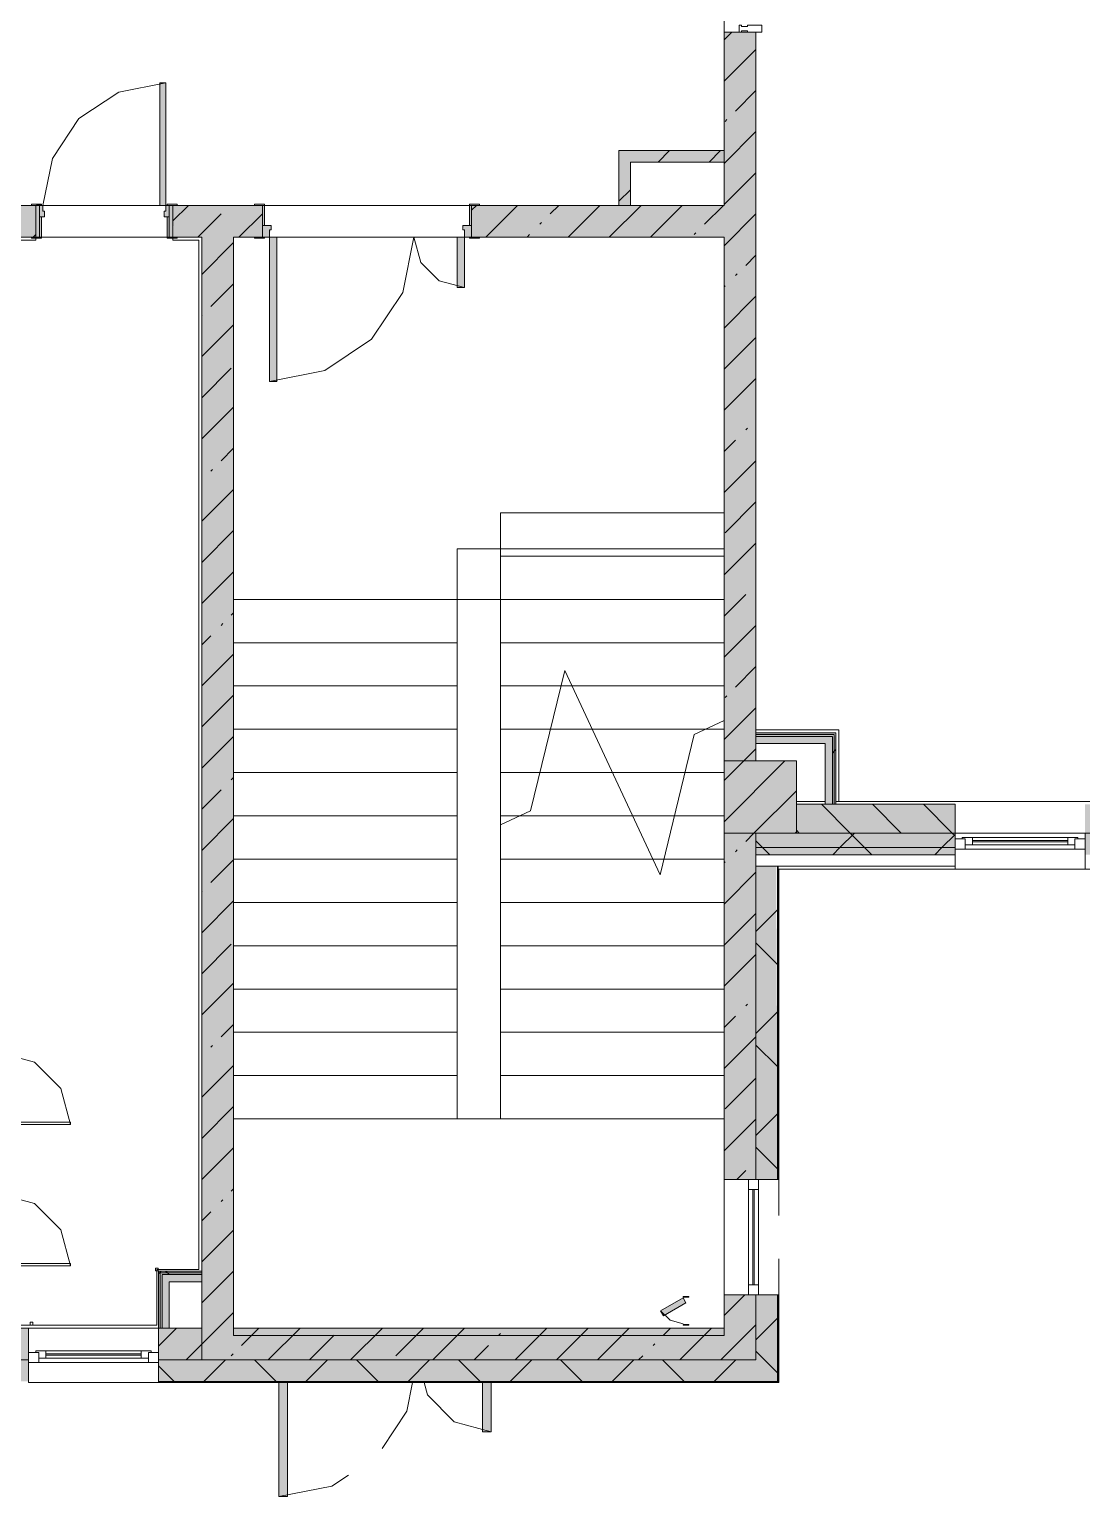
# Model space of a CAD drawing. Header units: millimetres. Extents: x -3817 to 677485, y -22715 to 103890.
# Drawn here: x 10277.6 to 10335, y -19612.1 to -19532.1 of the extents above; entities that cross this region are included whole.
import ezdxf

# ---------------------------------------------------------------- set-up
doc = ezdxf.new("R2010")
doc.units = ezdxf.units.MM
doc.layers.add('PDF _Геометрия', color=7, linetype='Continuous', true_color=0x1d1d1d)
doc.layers.add('PDF _Сплошная заливка', color=7, linetype='Continuous', true_color=0xffffff)

msp = doc.modelspace()

# ---------------------------------------------------------------- hatches: boundary and pattern name
at = {"layer": 'PDF _Сплошная заливка', "transparency": 33554559}
h = msp.add_hatch(color=256, dxfattribs=at)
h.paths.add_polyline_path([(10315.487, -19541.67), (10317.219, -19541.67), (10317.219, -19532.222), (10315.487, -19532.222), (10315.487, -19540.344)], flags=0)
h.paths.add_polyline_path([(10315.487, -19519.626), (10317.219, -19519.626), (10317.219, -19518.049), (10315.487, -19518.049), (10315.487, -19518.332)], flags=0)
at = {"layer": 'PDF _Сплошная заливка', "true_color": 0xe2e2e2, "transparency": 33554559}
for points in [[(10284.701, -19541.67), (10285.016, -19541.67), (10285.016, -19534.978), (10284.701, -19534.978), (10284.701, -19540.344)], [(10291.197, -19612.125), (10291.669, -19612.125), (10291.669, -19605.904), (10291.197, -19605.904), (10291.197, -19610.782)]]:
    msp.add_hatch(color=254, dxfattribs=at).paths.add_polyline_path(points)
at = {"layer": 'PDF _Сплошная заливка', "transparency": 33554559}
for points in [[(10315.487, -19539.308), (10315.487, -19538.678), (10310.369, -19538.678), (10310.369, -19539.308), (10311.022, -19539.308)], [(10321.486, -19570.547), (10321.585, -19570.449), (10317.219, -19570.449), (10317.219, -19570.547), (10318.326, -19570.547)], [(10321.388, -19570.646), (10321.486, -19570.547), (10317.219, -19570.547), (10317.219, -19570.646), (10318.326, -19570.646)], [(10321.486, -19574.346), (10321.585, -19574.346), (10321.585, -19570.547), (10321.486, -19570.646), (10321.486, -19571.039)], [(10319.424, -19575.921), (10319.424, -19571.984), (10315.487, -19571.984), (10315.487, -19575.921), (10318.326, -19575.921)], [(10284.721, -19602.928), (10284.819, -19602.928), (10284.819, -19600.011), (10284.721, -19600.011), (10284.721, -19601.977)], [(10315.487, -19604.66), (10315.487, -19602.928), (10286.984, -19602.928), (10286.984, -19604.66), (10311.022, -19604.66)]]:
    msp.add_hatch(color=256, dxfattribs=at).paths.add_polyline_path(points)
h = msp.add_hatch(color=256, dxfattribs=at)
h.paths.add_polyline_path([(10285.646, -19543.403), (10286.984, -19543.403), (10286.984, -19541.67), (10285.41, -19541.67), (10285.461, -19543.403)], flags=0)
h.paths.add_polyline_path([(10272.497, -19543.403), (10277.929, -19543.403), (10277.929, -19541.67), (10267.304, -19541.67), (10267.304, -19543.403), (10271.867, -19543.403)], flags=0)
h.paths.add_polyline_path([(10258.643, -19543.403), (10258.643, -19541.67), (10247.616, -19541.67), (10247.616, -19543.403), (10258.406, -19543.403)], flags=0)
at = {"layer": 'PDF _Сплошная заливка', "true_color": 0xe2e2e2, "transparency": 33554559}
h = msp.add_hatch(color=254, dxfattribs=at)
h.paths.add_polyline_path([(10278.126, -19542.3), (10278.402, -19542.3), (10278.323, -19541.67), (10278.126, -19541.67)], flags=0)
h.paths.add_polyline_path([(10284.937, -19542.3), (10285.213, -19542.3), (10285.213, -19541.67), (10285.016, -19541.67), (10285.016, -19541.985)], flags=0)
at = {"layer": 'PDF _Сплошная заливка', "transparency": 33554559}
h = msp.add_hatch(color=256, dxfattribs=at)
h.paths.add_polyline_path([(10302.141, -19543.403), (10315.487, -19543.403), (10315.487, -19541.67), (10301.708, -19541.67), (10301.708, -19543.403)], flags=0)
h.paths.add_polyline_path([(10288.716, -19543.403), (10290.291, -19543.403), (10290.291, -19541.67), (10288.716, -19541.67)], flags=0)
h = msp.add_hatch(color=256, dxfattribs=at)
h.paths.add_polyline_path([(10315.487, -19604.66), (10317.219, -19604.66), (10317.219, -19601.117), (10315.487, -19601.117), (10315.487, -19602.928)], flags=0)
h.paths.add_polyline_path([(10317.219, -19594.818), (10317.219, -19575.921), (10315.487, -19575.921), (10315.487, -19594.818)], flags=0)
h.paths.add_polyline_path([(10317.219, -19571.984), (10317.219, -19541.67), (10315.487, -19541.67), (10315.487, -19571.984), (10316.923, -19571.984)], flags=0)
at = {"layer": 'PDF _Сплошная заливка', "true_color": 0xe2e2e2, "transparency": 33554559}
h = msp.add_hatch(color=254, dxfattribs=at)
h.paths.add_polyline_path([(10290.291, -19543.403), (10290.685, -19543.403), (10290.764, -19542.773), (10290.291, -19542.773)], flags=0)
h.paths.add_polyline_path([(10301.314, -19543.403), (10301.708, -19543.403), (10301.708, -19542.773), (10301.236, -19542.773), (10301.314, -19543.009)], flags=0)
at = {"layer": 'PDF _Сплошная заливка', "true_color": 0xe7e7e7, "transparency": 33554559}
for points in [[(10320.994, -19571.039), (10321.388, -19571.039), (10321.388, -19570.646), (10317.219, -19570.646), (10317.219, -19571.039), (10318.326, -19571.039)], [(10286.984, -19600.405), (10286.984, -19600.011), (10284.819, -19600.011), (10284.819, -19600.405), (10285.213, -19600.405)]]:
    msp.add_hatch(color=254, dxfattribs=at).paths.add_polyline_path(points)
at = {"layer": 'PDF _Сплошная заливка', "transparency": 33554559}
h = msp.add_hatch(color=256, dxfattribs=at)
h.paths.add_polyline_path([(10340.236, -19575.921), (10344.62, -19575.921), (10344.62, -19574.346), (10335.172, -19574.346), (10335.172, -19575.921)], flags=0)
h.paths.add_polyline_path([(10351.706, -19575.921), (10353.832, -19575.921), (10353.832, -19574.346), (10351.706, -19574.346), (10351.706, -19575.563)], flags=0)
h.paths.add_polyline_path([(10325.629, -19575.921), (10328.085, -19575.921), (10328.085, -19574.346), (10319.424, -19574.346), (10319.424, -19575.921)], flags=0)
h = msp.add_hatch(color=256, dxfattribs=at)
h.paths.add_polyline_path([(10388.083, -19576.709), (10388.083, -19575.921), (10383.516, -19575.921), (10383.516, -19576.709), (10387.708, -19576.709)], flags=0)
h.paths.add_polyline_path([(10317.219, -19576.709), (10328.085, -19576.709), (10328.085, -19575.921), (10317.219, -19575.921)], flags=0)
h.paths.add_polyline_path([(10353.832, -19576.709), (10362.257, -19576.709), (10362.257, -19575.921), (10351.706, -19575.921), (10351.706, -19576.709)], flags=0)
h.paths.add_polyline_path([(10340.236, -19576.709), (10344.62, -19576.709), (10344.62, -19575.921), (10335.172, -19575.921), (10335.172, -19576.709)], flags=0)
h = msp.add_hatch(color=256, dxfattribs=at)
h.paths.add_polyline_path([(10317.219, -19577.102), (10328.085, -19577.102), (10328.085, -19576.709), (10317.219, -19576.709)], flags=0)
h.paths.add_polyline_path([(10388.87, -19577.102), (10388.87, -19576.709), (10383.516, -19576.709), (10383.516, -19577.102), (10388.083, -19577.102)], flags=0)
h.paths.add_polyline_path([(10351.706, -19577.102), (10362.257, -19577.102), (10362.257, -19576.709), (10351.706, -19576.709)], flags=0)
h.paths.add_polyline_path([(10344.62, -19577.102), (10344.62, -19576.709), (10335.172, -19576.709), (10335.172, -19577.102), (10340.236, -19577.102)], flags=0)
h = msp.add_hatch(color=256, dxfattribs=at)
h.paths.add_polyline_path([(10317.219, -19605.841), (10318.4, -19605.841), (10318.4, -19601.117), (10317.219, -19601.117), (10317.219, -19604.66)], flags=0)
h.paths.add_polyline_path([(10317.219, -19594.818), (10318.4, -19594.818), (10318.326, -19577.732), (10317.219, -19577.732), (10317.219, -19584.367)], flags=0)
h = msp.add_hatch(color=256, dxfattribs=at)
h.paths.add_polyline_path([(10285.461, -19604.66), (10286.984, -19604.66), (10286.984, -19602.928), (10284.622, -19602.928), (10284.622, -19604.66)], flags=0)
h.paths.add_polyline_path([(10240.136, -19604.66), (10242.104, -19604.66), (10242.104, -19602.928), (10240.136, -19602.928)], flags=0)
h.paths.add_polyline_path([(10249.19, -19604.66), (10277.536, -19604.66), (10277.536, -19602.928), (10249.19, -19602.928)], flags=0)
h = msp.add_hatch(color=256, dxfattribs=at)
h.paths.add_polyline_path([(10317.219, -19605.841), (10317.219, -19604.66), (10284.622, -19604.66), (10284.622, -19605.841), (10311.022, -19605.841)], flags=0)
h.paths.add_polyline_path([(10267.202, -19605.841), (10277.536, -19605.841), (10277.536, -19604.66), (10249.19, -19604.66), (10249.19, -19605.841), (10252.595, -19605.841)], flags=0)
h.paths.add_polyline_path([(10237.989, -19605.841), (10242.104, -19605.841), (10242.104, -19604.66), (10234.23, -19604.66), (10234.23, -19605.841)], flags=0)
h.paths.add_polyline_path([(10208.775, -19605.841), (10209.822, -19605.841), (10209.822, -19604.66), (10200.767, -19604.66), (10200.767, -19605.841)], flags=0)
h.paths.add_polyline_path([(10184.232, -19605.841), (10184.232, -19604.66), (10178.327, -19604.66), (10178.327, -19605.841), (10179.562, -19605.841)], flags=0)
h.paths.add_polyline_path([(10164.39, -19605.841), (10171.24, -19605.841), (10171.24, -19604.66), (10164.39, -19604.66)], flags=0)
h.paths.add_polyline_path([(10105.495, -19605.841), (10105.495, -19604.66), (10094.471, -19604.66), (10094.471, -19605.841), (10099.224, -19605.841)], flags=0)
h.paths.add_polyline_path([(10129.903, -19605.841), (10140.926, -19605.841), (10140.926, -19604.66), (10129.903, -19604.66)], flags=0)
h.paths.add_polyline_path([(10077.314, -19605.841), (10077.937, -19605.841), (10077.937, -19604.66), (10072.031, -19604.66), (10072.031, -19605.841)], flags=0)
h.paths.add_polyline_path([(10026.364, -19605.841), (10032.663, -19605.841), (10032.663, -19604.66), (10026.364, -19604.66), (10026.364, -19605.262)], flags=0)
h.paths.add_polyline_path([(10057.071, -19605.841), (10064.945, -19605.841), (10064.945, -19604.66), (10057.071, -19604.66)], flags=0)

# ---------------------------------------------------------------- linework, layer by layer
at = {"layer": 'PDF _Геометрия', "color": 253, "lineweight": 9, "true_color": 0xaaaaaa}
for points in [[(10302.141, -19541.67), (10309.739, -19541.67), (10309.739, -19538.678), (10315.487, -19538.678), (10315.487, -19518.332)], [(10315.487, -19519.624), (10315.487, -19532.222), (10316.755, -19532.222)], [(10317.219, -19532.222), (10317.219, -19570.291), (10321.742, -19570.291), (10321.742, -19574.189), (10321.742, -19570.291), (10317.219, -19570.291)], [(10278.323, -19541.67), (10278.833, -19539.109), (10280.283, -19536.938), (10282.455, -19535.487), (10285.016, -19534.978)], [(10267.54, -19541.67), (10277.693, -19541.67)], [(10285.646, -19541.67), (10289.858, -19541.67)], [(10277.929, -19543.466), (10277.929, -19543.56), (10275.89, -19543.56), (10275.89, -19566.792), (10273.449, -19566.792), (10273.449, -19572.382), (10275.89, -19572.382), (10275.89, -19574.425), (10275.89, -19602.771), (10284.539, -19602.771), (10284.539, -19599.726), (10286.827, -19599.726), (10286.827, -19543.56), (10285.41, -19543.56), (10285.41, -19543.466)], [(10290.685, -19551.276), (10293.698, -19550.677), (10296.253, -19548.97), (10297.959, -19546.416), (10298.559, -19543.403), (10298.928, -19544.781), (10299.937, -19545.789), (10301.314, -19546.158)], [(10290.685, -19543.403), (10300.921, -19543.403)], [(10303.283, -19563.166), (10300.921, -19563.166), (10303.283, -19563.166), (10303.283, -19560.41)], [(10288.716, -19567.892), (10288.716, -19602.928), (10288.716, -19566.758)], [(10316.81, -19594.818), (10316.81, -19596.787), (10316.81, -19594.818), (10315.487, -19594.818), (10315.487, -19596.787), (10315.487, -19594.818)], [(10316.81, -19601.117), (10316.81, -19599.149), (10316.81, -19601.117), (10315.487, -19601.117), (10315.487, -19599.149), (10315.487, -19601.117)], [(10313.243, -19602.692), (10312.535, -19602.502), (10312.016, -19601.983)], [(10291.197, -19605.904), (10291.197, -19612.125), (10291.669, -19612.125), (10291.669, -19605.904)], [(10298.489, -19605.904), (10298.18, -19607.458), (10296.819, -19609.496)], [(10299.114, -19605.904), (10299.294, -19606.574), (10300.763, -19608.043), (10302.771, -19608.581)], [(10302.299, -19605.904), (10302.299, -19608.581), (10302.771, -19608.581), (10302.771, -19605.904)], [(10294.992, -19610.946), (10294.089, -19611.549), (10291.197, -19612.125)]]:
    msp.add_lwpolyline(points, dxfattribs=at)
at = {"layer": 'PDF _Геометрия', "color": 7, "lineweight": 9}
for points in [[(10317.219, -19571.984), (10317.219, -19541.67), (10317.219, -19532.222), (10315.487, -19532.222), (10315.487, -19519.626), (10316.755, -19519.626)], [(10315.487, -19532.645), (10315.91, -19532.222)], [(10316.755, -19532.222), (10315.487, -19532.222), (10315.487, -19538.678)], [(10315.487, -19534.89), (10317.219, -19533.157)], [(10316.098, -19536.523), (10317.219, -19535.402)], [(10315.537, -19537.085), (10315.631, -19536.991)], [(10315.487, -19539.38), (10317.219, -19537.647)], [(10315.487, -19539.308), (10315.487, -19538.678), (10310.369, -19538.678), (10309.739, -19538.678), (10309.739, -19541.67), (10302.141, -19541.67)], [(10311.878, -19539.308), (10312.508, -19538.678)], [(10314.662, -19539.308), (10315.292, -19538.678)], [(10315.487, -19541.625), (10317.219, -19539.892)], [(10309.739, -19541.447), (10310.369, -19540.817)], [(10277.693, -19541.67), (10267.54, -19541.67)], [(10277.929, -19543.403), (10277.929, -19541.67)], [(10278.244, -19541.67), (10284.701, -19541.67)], [(10285.41, -19542.518), (10286.257, -19541.67)], [(10285.41, -19541.67), (10285.41, -19543.403)], [(10289.858, -19541.67), (10288.716, -19541.67), (10286.984, -19541.67), (10285.461, -19541.67)], [(10290.291, -19543.403), (10290.291, -19541.67)], [(10290.409, -19541.67), (10301.59, -19541.67)], [(10301.708, -19541.934), (10301.972, -19541.67)], [(10301.708, -19541.67), (10301.708, -19543.403)], [(10302.484, -19543.403), (10304.216, -19541.67)], [(10305.996, -19542.136), (10306.461, -19541.67)], [(10306.974, -19543.403), (10308.706, -19541.67)], [(10309.219, -19543.403), (10310.951, -19541.67)], [(10309.739, -19541.67), (10310.369, -19541.67)], [(10311.464, -19543.403), (10313.196, -19541.67)], [(10314.415, -19542.697), (10315.441, -19541.67)], [(10286.769, -19543.403), (10286.984, -19543.188), (10288.036, -19542.136)], [(10289.014, -19543.403), (10290.291, -19542.126)], [(10305.435, -19542.697), (10305.528, -19542.604)], [(10315.487, -19543.87), (10317.219, -19542.137)], [(10275.646, -19543.403), (10277.693, -19543.403)], [(10277.789, -19543.403), (10277.929, -19543.263)], [(10285.095, -19543.403), (10278.244, -19543.403)], [(10285.461, -19543.403), (10286.984, -19543.403), (10286.984, -19599.814), (10284.622, -19599.814), (10284.622, -19599.912), (10284.622, -19600.405), (10284.622, -19602.928), (10285.213, -19602.928), (10285.213, -19600.405), (10286.984, -19600.405), (10286.984, -19602.928), (10286.984, -19604.66), (10315.487, -19604.66), (10317.219, -19604.66), (10315.487, -19604.66), (10286.984, -19604.66), (10284.622, -19604.66), (10284.622, -19602.928), (10286.984, -19602.928), (10286.984, -19604.66), (10284.622, -19604.66), (10284.622, -19605.904), (10317.219, -19605.904), (10318.424, -19605.904), (10318.463, -19605.904), (10318.463, -19601.117), (10317.219, -19601.117), (10317.219, -19604.66), (10317.219, -19601.117), (10315.487, -19601.117), (10315.487, -19602.928), (10312.731, -19602.928)], [(10315.487, -19602.928), (10288.716, -19602.928), (10288.716, -19543.403), (10289.858, -19543.403)], [(10289.112, -19543.403), (10288.716, -19543.403), (10288.716, -19563.168), (10300.921, -19563.168), (10300.921, -19565.53), (10300.921, -19567.892), (10300.921, -19570.254), (10300.921, -19572.617), (10300.921, -19574.979), (10300.921, -19577.341), (10300.921, -19579.703), (10300.921, -19582.065), (10300.921, -19584.427), (10300.921, -19586.789), (10300.921, -19589.151), (10300.921, -19591.514), (10288.716, -19591.514), (10288.716, -19603.324), (10315.487, -19603.324), (10315.487, -19591.514), (10303.283, -19591.514), (10300.921, -19591.514), (10288.716, -19591.514), (10288.716, -19602.928)], [(10288.716, -19563.168), (10300.921, -19563.168), (10300.921, -19591.514), (10288.716, -19591.514), (10288.716, -19563.168), (10300.921, -19563.168), (10300.921, -19560.41), (10315.487, -19560.41), (10315.487, -19543.403), (10288.716, -19543.403), (10288.716, -19563.168), (10300.921, -19563.168), (10300.921, -19560.41), (10303.283, -19560.41)], [(10318.637, -19575.921), (10317.219, -19575.921), (10317.219, -19577.732), (10317.219, -19577.89), (10317.219, -19594.818), (10315.487, -19594.818), (10315.487, -19543.403), (10315.487, -19558.444), (10315.487, -19560.806), (10315.487, -19563.168), (10315.487, -19565.53), (10315.487, -19567.892), (10315.487, -19569.771), (10315.487, -19591.514), (10303.283, -19591.514), (10300.921, -19591.514), (10288.716, -19591.514), (10288.716, -19589.151), (10288.716, -19586.789), (10288.716, -19584.427), (10300.921, -19584.427), (10288.716, -19584.427), (10300.921, -19584.427), (10288.716, -19584.427)], [(10304.729, -19543.403), (10304.873, -19543.258)], [(10313.853, -19543.258), (10313.947, -19543.165)], [(10286.984, -19545.433), (10288.716, -19543.701)], [(10316.66, -19544.942), (10317.219, -19544.382)], [(10316.098, -19545.503), (10316.192, -19545.41)], [(10287.475, -19547.187), (10288.716, -19545.946)], [(10315.487, -19546.115), (10315.537, -19546.065)], [(10315.487, -19548.36), (10317.219, -19546.627)], [(10286.984, -19547.678), (10287.007, -19547.655)], [(10286.984, -19549.923), (10288.716, -19548.19)], [(10315.487, -19550.605), (10317.219, -19548.872)], [(10286.984, -19552.168), (10288.597, -19550.555)], [(10315.487, -19552.85), (10317.219, -19551.117)], [(10286.984, -19554.413), (10288.716, -19552.68)], [(10316.66, -19553.922), (10316.753, -19553.829)], [(10315.487, -19555.095), (10316.098, -19554.483)], [(10288.036, -19555.606), (10288.716, -19554.925)], [(10287.475, -19556.167), (10287.568, -19556.074)], [(10315.487, -19557.339), (10317.219, -19555.607)], [(10286.984, -19558.903), (10288.716, -19557.17)], [(10315.537, -19559.534), (10317.219, -19557.852)], [(10303.283, -19558.444), (10315.487, -19558.444), (10303.283, -19558.444), (10303.283, -19560.806), (10303.283, -19563.168), (10315.487, -19563.168), (10303.283, -19563.168)], [(10286.984, -19561.148), (10288.716, -19559.415)], [(10315.487, -19561.829), (10317.219, -19560.097)], [(10286.984, -19563.393), (10288.716, -19561.66)], [(10315.487, -19591.514), (10303.283, -19591.514), (10303.283, -19575.462), (10303.283, -19574.979), (10303.283, -19572.617), (10303.283, -19570.254), (10303.283, -19567.892), (10303.283, -19565.53), (10315.487, -19565.53), (10303.283, -19565.53), (10303.283, -19563.168), (10303.283, -19565.53), (10303.283, -19567.892), (10303.283, -19570.254), (10303.283, -19572.617), (10303.283, -19574.979), (10303.283, -19577.341), (10303.283, -19579.703), (10303.283, -19582.065), (10303.283, -19584.427), (10303.283, -19586.789), (10303.283, -19589.151), (10303.283, -19591.514), (10315.487, -19591.514), (10315.487, -19601.977), (10315.487, -19601.117), (10315.487, -19599.149)], [(10315.487, -19564.074), (10316.66, -19562.902)], [(10288.597, -19564.024), (10288.716, -19563.905)], [(10288.036, -19564.586), (10288.129, -19564.492)], [(10315.487, -19566.319), (10317.219, -19564.587)], [(10286.984, -19565.638), (10287.475, -19565.147)], [(10288.716, -19584.367), (10288.716, -19582.065), (10288.716, -19579.703), (10288.716, -19577.341), (10288.716, -19574.979), (10288.716, -19572.617), (10288.716, -19570.254), (10288.716, -19567.892), (10288.716, -19565.53), (10300.921, -19565.53), (10288.716, -19565.53), (10300.921, -19565.53), (10288.716, -19565.53)], [(10286.984, -19567.883), (10288.716, -19566.15)], [(10288.716, -19566.758), (10288.716, -19571.064)], [(10303.283, -19575.462), (10304.925, -19574.696), (10306.785, -19567.041), (10311.985, -19578.192), (10313.845, -19570.537), (10315.487, -19569.771)], [(10316.098, -19567.953), (10317.219, -19566.832)], [(10286.984, -19570.128), (10288.716, -19568.395)], [(10315.487, -19570.809), (10317.219, -19569.077)], [(10315.537, -19568.514), (10315.631, -19568.421)], [(10315.487, -19571.906), (10315.487, -19569.771), (10315.487, -19570.254), (10315.487, -19572.617), (10313.34, -19572.617), (10315.487, -19572.617), (10313.34, -19572.617), (10309.385, -19572.617), (10313.34, -19572.617), (10315.487, -19572.617), (10315.487, -19574.979), (10315.487, -19577.341), (10315.487, -19579.703), (10315.487, -19582.065), (10315.487, -19584.367)], [(10286.984, -19572.373), (10288.716, -19570.64)], [(10306.005, -19570.254), (10303.283, -19570.254)], [(10306.005, -19570.254), (10303.283, -19570.254)], [(10308.284, -19570.254), (10306.005, -19570.254)], [(10308.284, -19570.254), (10306.005, -19570.254)], [(10321.486, -19574.346), (10321.486, -19571.039), (10321.486, -19570.646), (10321.486, -19570.547), (10317.219, -19570.547)], [(10321.388, -19574.346), (10321.388, -19571.039), (10321.388, -19570.646), (10317.219, -19570.646)], [(10315.487, -19573.054), (10316.557, -19571.984), (10317.219, -19571.322)], [(10321.388, -19571.555), (10321.486, -19571.457), (10321.585, -19571.358)], [(10315.487, -19575.299), (10318.802, -19571.984)], [(10288.597, -19573.004), (10288.691, -19572.911)], [(10305.43, -19572.617), (10303.283, -19572.617)], [(10305.43, -19572.617), (10303.283, -19572.617)], [(10309.385, -19572.617), (10305.43, -19572.617)], [(10309.385, -19572.617), (10305.43, -19572.617)], [(10286.984, -19574.618), (10288.036, -19573.566)], [(10288.716, -19573.426), (10288.716, -19577.363)], [(10316.66, -19576.372), (10317.11, -19575.921), (10319.424, -19573.607)], [(10328.085, -19575.921), (10328.085, -19577.89), (10330.447, -19577.89), (10328.085, -19577.89), (10335.172, -19577.89), (10335.172, -19575.921), (10328.085, -19575.921), (10328.085, -19574.346), (10319.424, -19574.346), (10319.424, -19574.189), (10320.994, -19574.189)], [(10323.543, -19577.102), (10323.149, -19576.709), (10322.362, -19575.921), (10320.787, -19574.346)], [(10321.58, -19574.189), (10353.832, -19574.189)], [(10325.145, -19575.921), (10323.571, -19574.346)], [(10328.085, -19576.077), (10327.929, -19575.921), (10326.354, -19574.346)], [(10286.984, -19576.863), (10288.716, -19575.13)], [(10304.319, -19574.979), (10303.283, -19574.979)], [(10304.319, -19574.979), (10303.283, -19574.979)], [(10310.487, -19574.979), (10304.319, -19574.979)], [(10310.487, -19574.979), (10304.319, -19574.979)], [(10315.487, -19581.039), (10315.487, -19575.921)], [(10317.219, -19577.732), (10317.219, -19575.921)], [(10321.581, -19577.89), (10318.463, -19577.89), (10328.085, -19577.89), (10328.085, -19575.921), (10318.637, -19575.921), (10328.085, -19575.921), (10335.172, -19575.921), (10335.172, -19577.89), (10344.62, -19577.89), (10344.62, -19575.921), (10335.172, -19575.921)], [(10319.355, -19575.921), (10319.424, -19575.852)], [(10319.578, -19575.921), (10319.424, -19575.768)], [(10321.408, -19577.102), (10321.802, -19576.709), (10322.589, -19575.921)], [(10326.976, -19577.102), (10327.369, -19576.709), (10328.085, -19575.993)], [(10328.636, -19576.236), (10328.085, -19576.236)], [(10328.479, -19576.157), (10334.778, -19576.157)], [(10329.03, -19576.157), (10329.03, -19576.551)], [(10329.03, -19576.315), (10334.227, -19576.315)], [(10334.227, -19576.157), (10334.227, -19576.551)], [(10335.172, -19576.236), (10334.62, -19576.236)], [(10316.098, -19576.933), (10316.192, -19576.84)], [(10317.975, -19577.102), (10317.581, -19576.709), (10317.219, -19576.347)], [(10317.219, -19576.709), (10328.085, -19576.709)], [(10317.219, -19577.102), (10328.085, -19577.102)], [(10328.085, -19576.787), (10335.172, -19576.787)], [(10334.227, -19576.394), (10329.03, -19576.394)], [(10287.475, -19578.617), (10288.716, -19577.375)], [(10315.487, -19577.544), (10315.537, -19577.494)], [(10318.4, -19594.818), (10318.4, -19577.89), (10318.4, -19577.732), (10317.219, -19577.732), (10318.4, -19577.732), (10318.424, -19577.732), (10328.085, -19577.732)], [(10318.463, -19596.787), (10318.463, -19594.818), (10317.219, -19594.818), (10318.463, -19594.818), (10318.463, -19577.89), (10318.424, -19577.89)], [(10317.219, -19594.818), (10317.219, -19577.89)], [(10318.424, -19594.818), (10318.424, -19577.89), (10318.424, -19577.732), (10318.4, -19577.732)], [(10327.88, -19577.89), (10323.944, -19577.89)], [(10334.179, -19577.89), (10330.243, -19577.89)], [(10332.809, -19577.89), (10335.172, -19577.89), (10332.809, -19577.89)], [(10315.487, -19579.789), (10317.219, -19578.057)], [(10286.984, -19579.108), (10287.007, -19579.085)], [(10286.984, -19581.353), (10288.716, -19579.62)], [(10288.716, -19579.725), (10288.716, -19583.662)], [(10315.487, -19582.034), (10317.219, -19580.302)], [(10317.219, -19581.291), (10318.4, -19580.11)], [(10318.4, -19583.095), (10317.219, -19581.914)], [(10286.984, -19583.597), (10288.597, -19581.984)], [(10315.487, -19584.279), (10317.219, -19582.547)], [(10315.487, -19587.338), (10315.487, -19583.401)], [(10286.984, -19585.842), (10288.716, -19584.11)], [(10315.487, -19584.427), (10303.283, -19584.427), (10315.487, -19584.427), (10303.283, -19584.427), (10315.487, -19584.427), (10315.487, -19586.789), (10315.487, -19589.151), (10303.283, -19589.151), (10315.487, -19589.151), (10303.283, -19589.151), (10315.487, -19589.151)], [(10315.487, -19586.524), (10316.098, -19585.913)], [(10316.66, -19585.352), (10316.753, -19585.259)], [(10317.219, -19586.859), (10318.4, -19585.678)], [(10288.036, -19587.036), (10288.716, -19586.355)], [(10288.716, -19586.024), (10288.716, -19589.961)], [(10287.475, -19587.597), (10287.568, -19587.503)], [(10315.487, -19588.769), (10317.219, -19587.037)], [(10318.4, -19588.663), (10317.219, -19587.482)], [(10279.827, -19591.825), (10275.89, -19591.825), (10275.89, -19591.699), (10279.827, -19591.699), (10279.827, -19591.825), (10279.3, -19589.857), (10277.859, -19588.416), (10275.89, -19587.888)], [(10286.984, -19590.332), (10288.716, -19588.6)], [(10315.487, -19596.787), (10315.487, -19594.818), (10315.487, -19589.7)], [(10315.537, -19590.964), (10317.219, -19589.282)], [(10286.984, -19592.577), (10288.716, -19590.845)], [(10315.487, -19593.259), (10317.219, -19591.527)], [(10317.219, -19592.426), (10318.4, -19591.245)], [(10288.716, -19592.323), (10288.716, -19596.26)], [(10286.984, -19594.822), (10288.716, -19593.09)], [(10318.4, -19594.231), (10317.219, -19593.049)], [(10316.173, -19594.818), (10316.66, -19594.332)], [(10288.597, -19595.454), (10288.716, -19595.335)], [(10315.487, -19594.818), (10317.219, -19594.818), (10316.81, -19594.818), (10316.81, -19601.117)], [(10317.046, -19600.566), (10317.046, -19595.369)], [(10317.125, -19600.566), (10317.125, -19595.369)], [(10317.361, -19601.117), (10317.361, -19594.818)], [(10279.827, -19599.535), (10275.89, -19599.535), (10275.89, -19599.409), (10279.827, -19599.409), (10279.827, -19599.535), (10279.3, -19597.566), (10277.859, -19596.125), (10275.89, -19595.598)], [(10288.036, -19596.016), (10288.129, -19595.922)], [(10286.984, -19597.067), (10287.475, -19596.577)], [(10286.984, -19599.312), (10288.716, -19597.58)], [(10288.716, -19598.622), (10288.716, -19602.928), (10291.472, -19602.928)], [(10318.463, -19599.149), (10318.463, -19601.117), (10317.219, -19601.117), (10315.487, -19601.117)], [(10284.622, -19599.969), (10284.651, -19599.941), (10284.777, -19599.814)], [(10284.651, -19599.941), (10284.7, -19599.892)], [(10284.721, -19602.928), (10284.721, -19600.405), (10284.721, -19600.011), (10284.721, -19599.912), (10286.984, -19599.912), (10286.984, -19599.814)], [(10286.984, -19599.912), (10286.984, -19600.011), (10284.819, -19600.011), (10284.819, -19600.405), (10284.819, -19602.928)], [(10285.208, -19600.011), (10285.109, -19599.912), (10285.011, -19599.814)], [(10286.984, -19601.557), (10288.716, -19599.825)], [(10286.984, -19600.405), (10286.984, -19600.011)], [(10284.622, -19605.865), (10317.219, -19605.865), (10318.4, -19605.865), (10318.424, -19605.865), (10318.424, -19601.117)], [(10284.622, -19605.841), (10317.219, -19605.841), (10318.4, -19605.841), (10318.4, -19601.117)], [(10315.487, -19602.239), (10316.609, -19601.117)], [(10286.126, -19604.66), (10286.984, -19603.802), (10287.859, -19602.928), (10288.716, -19602.07)], [(10317.219, -19603.561), (10318.4, -19602.38)], [(10259.623, -19602.928), (10249.19, -19602.928), (10249.19, -19604.66), (10249.19, -19605.904), (10242.104, -19605.904), (10242.104, -19604.66), (10242.104, -19602.928), (10249.19, -19602.928), (10249.19, -19604.66), (10277.536, -19604.66), (10277.536, -19602.928), (10284.622, -19602.928), (10284.622, -19604.66), (10284.622, -19605.904), (10277.536, -19605.904), (10279.898, -19605.904), (10277.536, -19605.904), (10277.536, -19604.66), (10277.536, -19602.928), (10265.607, -19602.928)], [(10284.622, -19603.919), (10285.614, -19602.928)], [(10289.159, -19603.873), (10290.103, -19602.928)], [(10292.653, -19602.928), (10290.291, -19602.928)], [(10290.616, -19604.66), (10292.348, -19602.928)], [(10292.861, -19604.66), (10294.21, -19603.312)], [(10293.834, -19602.928), (10297.771, -19602.928)], [(10298.952, -19602.928), (10295.015, -19602.928)], [(10295.106, -19604.66), (10296.838, -19602.928)], [(10297.577, -19604.434), (10299.083, -19602.928)], [(10299.596, -19604.66), (10301.328, -19602.928)], [(10300.133, -19602.928), (10304.07, -19602.928)], [(10303.677, -19602.928), (10301.314, -19602.928)], [(10303.19, -19603.312), (10303.283, -19603.218)], [(10304.086, -19604.66), (10305.818, -19602.928)], [(10306.331, -19604.66), (10308.063, -19602.928)], [(10306.432, -19602.928), (10310.369, -19602.928)], [(10308.576, -19604.66), (10310.308, -19602.928)], [(10312.17, -19603.312), (10312.553, -19602.928)], [(10313.066, -19604.66), (10314.798, -19602.928)], [(10315.311, -19604.66), (10315.487, -19604.484), (10317.219, -19602.752)], [(10278.087, -19604.251), (10277.536, -19604.251)], [(10277.929, -19604.172), (10284.228, -19604.172)], [(10278.481, -19604.172), (10278.481, -19604.566)], [(10278.481, -19604.33), (10283.677, -19604.33)], [(10283.677, -19604.172), (10283.677, -19604.566)], [(10284.622, -19604.251), (10284.071, -19604.251)], [(10301.841, -19604.66), (10302.629, -19603.873)], [(10311.608, -19603.873), (10311.702, -19603.78)], [(10318.4, -19605.366), (10317.219, -19604.185)], [(10277.536, -19604.802), (10284.622, -19604.802)], [(10283.677, -19604.408), (10278.481, -19604.408)], [(10285.471, -19605.841), (10284.622, -19604.993)], [(10287.101, -19605.841), (10288.283, -19604.66)], [(10288.597, -19604.434), (10288.691, -19604.341)], [(10291.038, -19605.841), (10289.857, -19604.66)], [(10292.669, -19605.841), (10293.85, -19604.66)], [(10296.606, -19605.841), (10295.425, -19604.66)], [(10298.237, -19605.841), (10299.418, -19604.66)], [(10302.174, -19605.841), (10300.993, -19604.66)], [(10303.804, -19605.841), (10304.985, -19604.66)], [(10307.741, -19605.841), (10306.56, -19604.66)], [(10309.372, -19605.841), (10310.553, -19604.66)], [(10310.821, -19604.66), (10311.047, -19604.434)], [(10313.309, -19605.841), (10312.128, -19604.66)], [(10314.939, -19605.841), (10316.12, -19604.66)], [(10282.26, -19605.904), (10284.622, -19605.904), (10282.26, -19605.904)], [(10290.291, -19605.904), (10291.197, -19605.904)], [(10291.669, -19605.904), (10295.803, -19605.904)], [(10298.165, -19605.904), (10302.299, -19605.904)], [(10302.771, -19605.904), (10303.677, -19605.904)]]:
    msp.add_lwpolyline(points, dxfattribs=at)
for points in [[(10316.44, -19531.907), (10316.44, -19531.828), (10316.306, -19531.828), (10316.306, -19532.222), (10316.44, -19532.222), (10316.44, -19532.143), (10316.755, -19532.143), (10316.755, -19532.222), (10317.542, -19532.222), (10317.542, -19531.828), (10316.755, -19531.828), (10316.755, -19531.907)], [(10315.487, -19539.308), (10315.487, -19541.67), (10310.369, -19541.67), (10310.369, -19539.308)], [(10290.685, -19543.403), (10300.921, -19543.403)], [(10302.141, -19543.403), (10315.487, -19543.403)], [(10303.283, -19560.806), (10315.487, -19560.806)], [(10300.921, -19567.892), (10288.716, -19567.892)], [(10300.921, -19567.892), (10288.716, -19567.892)], [(10307.182, -19567.892), (10315.487, -19567.892), (10307.182, -19567.892), (10306.579, -19567.892), (10303.283, -19567.892), (10306.579, -19567.892)], [(10306.579, -19567.892), (10307.182, -19567.892)], [(10300.921, -19570.254), (10288.716, -19570.254)], [(10300.921, -19570.254), (10288.716, -19570.254)], [(10306.005, -19570.254), (10308.284, -19570.254)], [(10308.284, -19570.254), (10314.451, -19570.254), (10315.487, -19570.254), (10314.451, -19570.254)], [(10314.451, -19570.254), (10315.487, -19570.254)], [(10321.585, -19571.039), (10321.585, -19570.547), (10321.585, -19570.449), (10317.219, -19570.449), (10317.219, -19571.039), (10320.994, -19571.039), (10320.994, -19574.346), (10321.585, -19574.346)], [(10319.424, -19571.984), (10315.487, -19571.984), (10315.487, -19575.921), (10319.424, -19575.921)], [(10300.921, -19572.617), (10288.716, -19572.617)], [(10300.921, -19572.617), (10288.716, -19572.617)], [(10305.43, -19572.617), (10309.385, -19572.617)], [(10300.921, -19574.979), (10288.716, -19574.979)], [(10300.921, -19574.979), (10288.716, -19574.979)], [(10304.319, -19574.979), (10310.487, -19574.979)], [(10310.487, -19574.979), (10312.766, -19574.979), (10315.487, -19574.979), (10312.766, -19574.979)], [(10312.766, -19574.979), (10315.487, -19574.979)], [(10328.085, -19576.787), (10328.085, -19576.236), (10328.636, -19576.236), (10328.636, -19576.787)], [(10334.778, -19576.157), (10328.479, -19576.157), (10328.479, -19576.236), (10328.636, -19576.236), (10328.636, -19576.551), (10334.62, -19576.551), (10334.62, -19576.236), (10334.778, -19576.236)], [(10334.62, -19576.787), (10334.62, -19576.236), (10335.172, -19576.236), (10335.172, -19576.787)], [(10300.921, -19577.341), (10288.716, -19577.341)], [(10300.921, -19577.341), (10288.716, -19577.341)], [(10303.283, -19577.341), (10311.588, -19577.341)], [(10311.588, -19577.341), (10312.192, -19577.341), (10315.487, -19577.341), (10312.192, -19577.341), (10311.588, -19577.341), (10303.283, -19577.341)], [(10312.192, -19577.341), (10315.487, -19577.341)], [(10300.921, -19579.703), (10288.716, -19579.703)], [(10300.921, -19579.703), (10288.716, -19579.703)], [(10303.283, -19579.703), (10315.487, -19579.703)], [(10303.283, -19579.703), (10315.487, -19579.703)], [(10300.921, -19582.065), (10288.716, -19582.065)], [(10300.921, -19582.065), (10288.716, -19582.065)], [(10303.283, -19582.065), (10315.487, -19582.065)], [(10303.283, -19582.065), (10315.487, -19582.065)], [(10300.921, -19586.789), (10288.716, -19586.789)], [(10300.921, -19586.789), (10288.716, -19586.789)], [(10303.283, -19586.789), (10315.487, -19586.789)], [(10303.283, -19586.789), (10315.487, -19586.789)], [(10300.921, -19589.151), (10288.716, -19589.151)], [(10300.921, -19589.151), (10288.716, -19589.151)], [(10317.361, -19595.369), (10316.81, -19595.369), (10316.81, -19594.818), (10317.361, -19594.818)], [(10284.614, -19599.649), (10284.461, -19599.649), (10284.461, -19599.806), (10284.614, -19599.806)], [(10317.361, -19601.117), (10316.81, -19601.117), (10316.81, -19600.566), (10317.361, -19600.566)], [(10277.618, -19602.763), (10277.772, -19602.763), (10277.772, -19602.605), (10277.618, -19602.605)], [(10277.536, -19604.802), (10277.536, -19604.251), (10278.087, -19604.251), (10278.087, -19604.802)], [(10284.228, -19604.172), (10277.929, -19604.172), (10277.929, -19604.251), (10278.087, -19604.251), (10278.087, -19604.566), (10284.071, -19604.566), (10284.071, -19604.251), (10284.228, -19604.251)], [(10284.071, -19604.802), (10284.071, -19604.251), (10284.622, -19604.251), (10284.622, -19604.802)]]:
    msp.add_lwpolyline(points, close=True, dxfattribs=at)
at = {"layer": 'PDF _Геометрия', "color": 253, "lineweight": 9, "true_color": 0xaaaaaa}
for points in [[(10285.016, -19534.978), (10284.701, -19534.978), (10284.701, -19541.67), (10285.016, -19541.67)], [(10278.244, -19541.67), (10278.244, -19541.607), (10277.693, -19541.607), (10277.693, -19541.67)], [(10278.126, -19543.403), (10278.126, -19541.67), (10277.929, -19541.67), (10277.929, -19543.403)], [(10278.323, -19541.67), (10278.126, -19541.67), (10278.126, -19542.3), (10278.402, -19542.3), (10278.402, -19541.985), (10278.323, -19541.985)], [(10278.244, -19541.678), (10278.244, -19541.67), (10278.126, -19541.67), (10278.126, -19541.678)], [(10278.244, -19541.67), (10284.701, -19541.67)], [(10285.016, -19541.67), (10285.016, -19541.985), (10284.937, -19541.985), (10284.937, -19542.3), (10285.213, -19542.3), (10285.213, -19541.67)], [(10285.095, -19541.67), (10285.646, -19541.67), (10285.646, -19541.607), (10285.095, -19541.607)], [(10285.095, -19541.678), (10285.213, -19541.678), (10285.213, -19541.67), (10285.095, -19541.67)], [(10285.213, -19543.403), (10285.41, -19543.403), (10285.41, -19541.67), (10285.213, -19541.67)], [(10290.409, -19541.607), (10289.858, -19541.607), (10289.858, -19541.67), (10290.409, -19541.67)], [(10290.409, -19541.67), (10290.291, -19541.67), (10290.291, -19542.773), (10290.409, -19542.773)], [(10301.59, -19541.607), (10301.59, -19541.67), (10302.141, -19541.67), (10302.141, -19541.607)], [(10301.59, -19541.67), (10301.59, -19542.773), (10301.708, -19542.773), (10301.708, -19541.67)], [(10278.244, -19543.403), (10278.244, -19542.3), (10278.126, -19542.3), (10278.126, -19543.403)], [(10285.095, -19543.403), (10285.213, -19543.403), (10285.213, -19542.3), (10285.095, -19542.3)], [(10278.244, -19543.466), (10278.244, -19543.403), (10277.693, -19543.403), (10277.693, -19543.466)], [(10285.095, -19543.466), (10285.646, -19543.466), (10285.646, -19543.403), (10285.095, -19543.403)], [(10290.409, -19543.403), (10289.858, -19543.403), (10289.858, -19543.466), (10290.409, -19543.466)], [(10290.685, -19543.403), (10290.685, -19543.009), (10290.764, -19543.009), (10290.764, -19542.773), (10290.291, -19542.773), (10290.291, -19543.403)], [(10290.685, -19551.276), (10291.079, -19551.276), (10291.079, -19543.403), (10290.685, -19543.403)], [(10301.314, -19546.158), (10301.314, -19543.403), (10300.921, -19543.403), (10300.921, -19546.158)], [(10301.314, -19543.403), (10301.708, -19543.403), (10301.708, -19542.773), (10301.236, -19542.773), (10301.236, -19543.009), (10301.314, -19543.009)], [(10301.59, -19543.403), (10301.59, -19543.466), (10302.141, -19543.466), (10302.141, -19543.403)], [(10288.716, -19566.758), (10288.716, -19602.928)], [(10315.487, -19571.984), (10315.487, -19569.771)], [(10315.487, -19571.984), (10315.487, -19569.771)], [(10315.487, -19575.921), (10315.487, -19575.563)], [(10312.016, -19601.983), (10312.173, -19602.256), (10313.401, -19601.547), (10313.243, -19601.275)], [(10313.558, -19601.235), (10313.558, -19601.196), (10313.243, -19601.196), (10313.243, -19601.235)], [(10313.558, -19602.731), (10313.243, -19602.731), (10313.243, -19602.771), (10313.558, -19602.771)]]:
    msp.add_lwpolyline(points, close=True, dxfattribs=at)
at = {"layer": 'PDF _Сплошная заливка', "lineweight": 60, "transparency": 33554559}
for points in [[(10310.369, -19541.67), (10310.369, -19538.678), (10309.739, -19541.67), (10309.739, -19538.678)], [(10288.716, -19602.928), (10288.716, -19541.67), (10286.984, -19602.928), (10286.984, -19541.67)], [(10321.486, -19574.346), (10321.486, -19570.646), (10321.388, -19574.346), (10321.388, -19570.646)], [(10284.721, -19599.912), (10286.984, -19599.912), (10284.622, -19599.814), (10286.984, -19599.814)], [(10284.721, -19602.928), (10284.721, -19600.011), (10284.622, -19602.928), (10284.622, -19599.912)], [(10284.819, -19600.011), (10286.984, -19600.011), (10284.721, -19599.912), (10286.984, -19599.912)]]:
    msp.add_solid(points, dxfattribs=at)
at = {"layer": 'PDF _Сплошная заливка', "color": 254, "lineweight": 60, "true_color": 0xe2e2e2, "transparency": 33554559}
for points in [[(10278.244, -19541.67), (10278.244, -19541.607), (10277.693, -19541.67)], [(10290.291, -19542.773), (10290.409, -19542.773), (10290.291, -19541.67), (10290.409, -19541.67)], [(10301.59, -19542.773), (10301.708, -19542.773), (10301.59, -19541.67), (10301.708, -19541.67)], [(10278.244, -19543.403), (10278.244, -19542.3), (10278.126, -19543.403), (10278.126, -19542.3)], [(10285.213, -19543.403), (10285.213, -19542.3), (10285.095, -19543.403), (10285.095, -19542.3)], [(10278.244, -19543.466), (10278.244, -19543.403), (10277.693, -19543.466)], [(10291.079, -19551.276), (10291.079, -19543.403), (10290.685, -19551.276), (10290.685, -19543.403)], [(10301.314, -19546.158), (10301.314, -19543.403), (10300.921, -19546.158), (10300.921, -19543.403)], [(10302.141, -19543.466), (10302.141, -19543.403), (10301.59, -19543.466)], [(10312.173, -19602.256), (10313.401, -19601.547), (10312.016, -19601.983), (10313.243, -19601.275)], [(10302.771, -19608.581), (10302.771, -19605.904), (10302.299, -19608.581), (10302.299, -19605.904)]]:
    msp.add_solid(points, dxfattribs=at)
at = {"layer": 'PDF _Сплошная заливка', "color": 7, "lineweight": 60, "true_color": 0xfbfbfb, "transparency": 33554559}
for points in [[(10278.126, -19543.403), (10278.126, -19541.67), (10277.929, -19543.403), (10277.929, -19541.67)], [(10285.41, -19543.403), (10285.41, -19541.67), (10285.213, -19543.403), (10285.213, -19541.67)]]:
    msp.add_solid(points, dxfattribs=at)
at = {"layer": 'PDF _Сплошная заливка', "color": 254, "lineweight": 60, "true_color": 0xe7e7e7, "transparency": 33554559}
for points in [[(10321.388, -19574.346), (10321.388, -19571.039), (10320.994, -19574.346), (10320.994, -19571.039)], [(10285.213, -19602.928), (10285.213, -19600.405), (10284.819, -19602.928), (10284.819, -19600.405)]]:
    msp.add_solid(points, dxfattribs=at)

doc.saveas('drawing.dxf')
